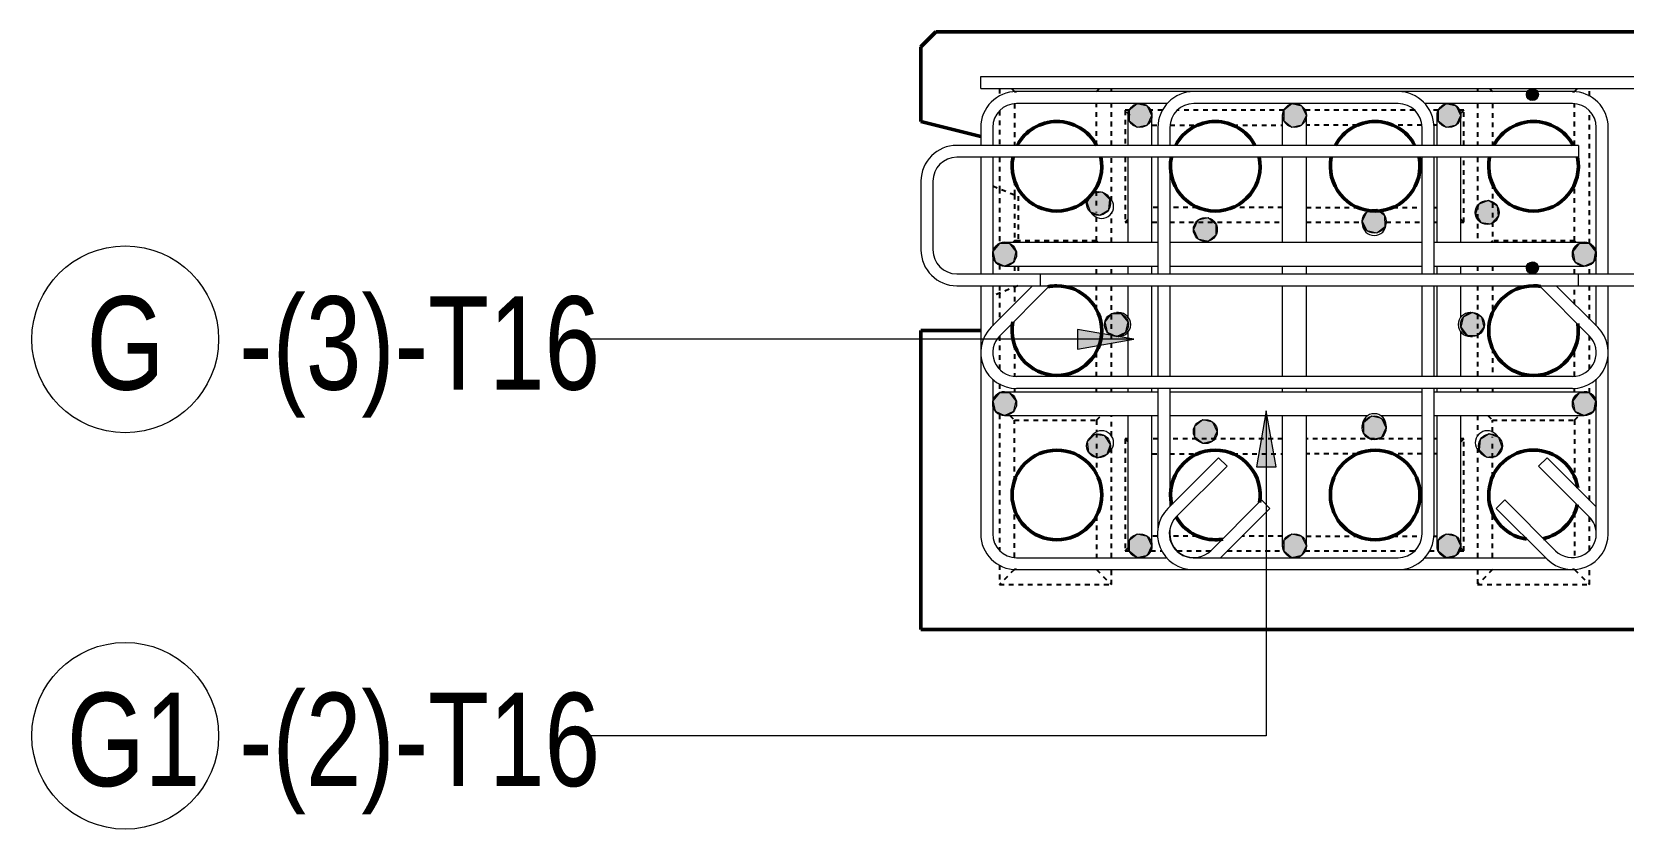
# Model space of a CAD drawing. Header units: millimetres. Extents: x -1209 to 17985, y -2296 to 18684.
# Drawn here: x 10879 to 11944, y 17602 to 18135 of the extents above; entities that cross this region are included whole.
import ezdxf

# ---------------------------------------------------------------- set-up
doc = ezdxf.new("R2010")
doc.units = ezdxf.units.MM
doc.linetypes.add('Dash', pattern=[6.36, 3.18, -3.18])
for name, color, linetype, lineweight in [('A-WALL', 113, 'Continuous', 25), ('A-WALL-HDLN', 110, 'Dash', 25), ('S-RBAR', 171, 'Continuous', 18), ('S-RBAR-IDEN', 171, 'Continuous', 9)]:
    doc.layers.add(name, color=color, linetype=linetype, lineweight=lineweight)
doc.styles.add('Nirmala UI Semilight_2', font='NirmalaS.ttf', dxfattribs={"width": 0.8, "height": 62.5})

# ---------------------------------------------------------------- blocks, each defined once
blk = doc.blocks.new('M_Rebar Tag_rfa Dimension - ARROW-793927-Elevation Top Copy 2')
at = {"layer": 'S-RBAR-IDEN'}
blk.add_circle((556.2, 17929.6), 62.5, dxfattribs=at)

msp = doc.modelspace()

# ---------------------------------------------------------------- hatches: boundary and pattern name
at = {"layer": 'S-RBAR'}
h = msp.add_hatch(color=256, dxfattribs=at)
edge = h.paths.add_edge_path()
edge.add_arc((11883.01778, 18093.4305), 4, 0, 360)
for points in [[(11881.78171, 18089.62628), (11886.25385, 18091.07936), (11886.25385, 18095.78164), (11881.78171, 18097.23473), (11879.01778, 18093.4305)], [(11618.55984, 18071.63108), (11625.32792, 18073.17585), (11628.34, 18079.4305), (11625.32792, 18085.68515), (11618.55984, 18087.22993), (11613.13225, 18082.90157), (11613.13225, 18075.95943)], [(11721.95984, 18071.63108), (11728.72792, 18073.17585), (11731.74, 18079.4305), (11728.72792, 18085.68515), (11721.95984, 18087.22993), (11716.53225, 18082.90157), (11716.53225, 18075.95943)], [(11825.35984, 18071.63108), (11832.12792, 18073.17585), (11835.14, 18079.4305), (11832.12792, 18085.68515), (11825.35984, 18087.22993), (11819.93225, 18082.90157), (11819.93225, 18075.95943)], [(11593.51326, 18012.61824), (11599.39134, 18016.31169), (11600.16861, 18023.21017), (11595.25977, 18028.11901), (11588.36129, 18027.34174), (11584.66784, 18021.46366), (11586.96069, 18014.91109)], [(11855.42259, 18006.91979), (11860.29153, 18012.18264), (11859.55415, 18018.72711), (11853.67607, 18022.42055), (11847.1235, 18020.12771), (11844.83066, 18013.57514), (11848.5241, 18007.69706)], [(11778.92017, 18000.80705), (11784.34775, 18005.1354), (11784.21597, 18012.18264), (11778.92017, 18016.4059), (11772.15209, 18014.86113), (11769.14, 18008.60647), (11772.15209, 18002.35182)], [(11665.87017, 17995.26553), (11671.29775, 17999.59388), (11671.29775, 18006.53602), (11665.87017, 18010.86437), (11659.10209, 18009.3196), (11656.09, 18003.06495), (11659.10209, 17996.8103)], [(11529.74, 17978.5565), (11535.99466, 17981.56858), (11537.53943, 17988.33667), (11533.21107, 17993.76425), (11526.26893, 17993.76425), (11521.94058, 17988.33667), (11523.48535, 17981.56858)], [(11917.74, 17978.5565), (11923.99466, 17981.56858), (11925.53943, 17988.33667), (11921.21107, 17993.76425), (11914.26893, 17993.76425), (11909.94058, 17988.33667), (11911.48535, 17981.56858)], [(11884.25385, 17973.62628), (11887.01778, 17977.4305), (11884.25385, 17981.23473), (11879.78171, 17979.78164), (11879.78171, 17975.07936)], [(11846.37207, 17932.23773), (11850.70042, 17937.66531), (11849.15565, 17944.4334), (11842.901, 17947.44548), (11836.64634, 17944.4334), (11835.10157, 17937.66531), (11839.42993, 17932.23773)], [(11604.57901, 17931.44548), (11610.83366, 17934.45756), (11612.37843, 17941.22565), (11608.05008, 17946.65323), (11601.10794, 17946.65323), (11596.77959, 17941.22565), (11598.32436, 17934.45756)], [(11529.74, 17878.5565), (11535.99466, 17881.56858), (11537.53943, 17888.33667), (11533.21107, 17893.76425), (11526.26893, 17893.76425), (11521.94058, 17888.33667), (11523.48535, 17881.56858)], [(11917.74, 17878.5565), (11923.99466, 17881.56858), (11925.53943, 17888.33667), (11921.21107, 17893.76425), (11914.26893, 17893.76425), (11909.94058, 17888.33667), (11911.48535, 17881.56858)], [(11662.30984, 17859.99663), (11669.07792, 17861.5414), (11672.09, 17867.79605), (11669.07792, 17874.05071), (11662.30984, 17875.59548), (11656.88225, 17871.26712), (11656.88225, 17864.32499)], [(11775.35984, 17862.48506), (11782.12792, 17864.02984), (11785.14, 17870.28449), (11782.12792, 17876.53914), (11775.35984, 17878.08391), (11769.93225, 17873.75556), (11769.93225, 17866.81342)], [(11591.72183, 17850.37332), (11598.2744, 17852.66617), (11600.56724, 17859.21874), (11596.8738, 17865.09681), (11589.97531, 17865.87409), (11585.06648, 17860.96525), (11585.84375, 17854.06676)], [(11852.22023, 17850.77195), (11859.11872, 17851.54923), (11862.81216, 17857.4273), (11860.51932, 17863.97987), (11853.96675, 17866.27272), (11848.08867, 17862.57928), (11847.3114, 17855.68079)], [(11618.55984, 17783.63108), (11625.32792, 17785.17585), (11628.34, 17791.4305), (11625.32792, 17797.68515), (11618.55984, 17799.22993), (11613.13225, 17794.90157), (11613.13225, 17787.95943), (11618.00599, 17784.07276)], [(11721.95984, 17783.63108), (11728.72792, 17785.17585), (11731.74, 17791.4305), (11728.72792, 17797.68515), (11721.95984, 17799.22993), (11716.53225, 17794.90157), (11716.53225, 17787.95943), (11721.40599, 17784.07276)], [(11825.35984, 17783.63108), (11832.12792, 17785.17585), (11835.14, 17791.4305), (11832.12792, 17797.68515), (11825.35984, 17799.22993), (11819.93225, 17794.90157), (11819.93225, 17787.95943), (11824.80599, 17784.07276)]]:
    msp.add_hatch(color=256, dxfattribs=at).paths.add_polyline_path(points)
h = msp.add_hatch(color=256, dxfattribs=at)
edge = h.paths.add_edge_path()
edge.add_arc((11620.34, 18079.4305), 8, 0, 360)
h = msp.add_hatch(color=256, dxfattribs=at)
edge = h.paths.add_edge_path()
edge.add_arc((11723.74, 18079.4305), 8, 0, 360)
h = msp.add_hatch(color=256, dxfattribs=at)
edge = h.paths.add_edge_path()
edge.add_arc((11827.14, 18079.4305), 8, 0, 360)
h = msp.add_hatch(color=256, dxfattribs=at)
edge = h.paths.add_edge_path()
edge.add_arc((11592.61754, 18020.56794), 8, 0, 360)
h = msp.add_hatch(color=256, dxfattribs=at)
edge = h.paths.add_edge_path()
edge.add_arc((11852.78035, 18014.47085), 8, 0, 360)
h = msp.add_hatch(color=256, dxfattribs=at)
edge = h.paths.add_edge_path()
edge.add_arc((11664.09, 18003.06495), 8, 0, 360)
h = msp.add_hatch(color=256, dxfattribs=at)
edge = h.paths.add_edge_path()
edge.add_arc((11777.14, 18008.60647), 8, 0, 360)
h = msp.add_hatch(color=256, dxfattribs=at)
edge = h.paths.add_edge_path()
edge.add_arc((11529.74, 17986.5565), 8, 0, 360)
h = msp.add_hatch(color=256, dxfattribs=at)
edge = h.paths.add_edge_path()
edge.add_arc((11917.74, 17986.5565), 8, 0, 360)
h = msp.add_hatch(color=256, dxfattribs=at)
edge = h.paths.add_edge_path()
edge.add_arc((11883.01778, 17977.4305), 4, 0, 360)
h = msp.add_hatch(color=256, dxfattribs=at)
edge = h.paths.add_edge_path()
edge.add_arc((11604.57901, 17939.44548), 8, 0, 360)
h = msp.add_hatch(color=256, dxfattribs=at)
edge = h.paths.add_edge_path()
edge.add_arc((11842.901, 17939.44548), 8, 0, 360)
h = msp.add_hatch(color=256, dxfattribs=at)
edge = h.paths.add_edge_path()
edge.add_arc((11529.74, 17886.5565), 8, 0, 360)
h = msp.add_hatch(color=256, dxfattribs=at)
edge = h.paths.add_edge_path()
edge.add_arc((11917.74, 17886.5565), 8, 0, 360)
h = msp.add_hatch(color=256, dxfattribs=at)
edge = h.paths.add_edge_path()
edge.add_arc((11664.09, 17867.79605), 8, 0, 360)
h = msp.add_hatch(color=256, dxfattribs=at)
edge = h.paths.add_edge_path()
edge.add_arc((11777.14, 17870.28449), 8, 0, 360)
h = msp.add_hatch(color=256, dxfattribs=at)
edge = h.paths.add_edge_path()
edge.add_arc((11592.61754, 17858.32302), 8, 0, 360)
h = msp.add_hatch(color=256, dxfattribs=at)
edge = h.paths.add_edge_path()
edge.add_arc((11854.86246, 17858.32302), 8, 0, 360)
h = msp.add_hatch(color=256, dxfattribs=at)
edge = h.paths.add_edge_path()
edge.add_arc((11620.34, 17791.4305), 8, 0, 360)
h = msp.add_hatch(color=256, dxfattribs=at)
edge = h.paths.add_edge_path()
edge.add_arc((11723.74, 17791.4305), 8, 0, 360)
h = msp.add_hatch(color=256, dxfattribs=at)
edge = h.paths.add_edge_path()
edge.add_arc((11827.14, 17791.4305), 8, 0, 360)
at = {"layer": 'S-RBAR-IDEN'}
for points in [[(11616.11599, 17929.60255), (11578.61599, 17936.21481), (11578.61599, 17922.99029)], [(11704.83506, 17881.73115), (11698.2228, 17844.23115), (11711.44733, 17844.23115)]]:
    msp.add_hatch(color=256, dxfattribs=at).paths.add_polyline_path(points)

# ---------------------------------------------------------------- linework, layer by layer
at = {"layer": 'A-WALL', "lineweight": 50}
for p, q in [((11483.74259, 18135.4305), (11473.74, 18125.42792)), ((12963.73742, 18135.4305), (11483.74259, 18135.4305)), ((11473.74, 18125.42792), (11473.74, 18075.4305)), ((11473.74, 18075.4305), (11513.74, 18065.4305)), ((11513.74, 17935.4305), (11473.74, 17935.4305)), ((11473.74, 17935.4305), (11473.74, 17735.4305)), ((11473.74, 17735.4305), (11973.74, 17735.4305))]:
    msp.add_line(p, q, dxfattribs=at)
for centre, start, end in [((11564.74, 18045.4305), 90, 151.82059822), ((11564.74, 18045.4305), 28.17940178, 90), ((11670.74, 18045.4305), 90, 151.82059822), ((11670.74, 18045.4305), 28.17940178, 90), ((11777.74, 18045.4305), 90, 151.82059822), ((11777.74, 18045.4305), 28.17940178, 90), ((11883.74, 18045.4305), 90, 151.82059822), ((11883.74, 18045.4305), 28.17940178, 90), ((11564.74, 18045.4305), 168.35015528, 270), ((11564.74, 18045.4305), 270, 11.64984472), ((11670.74, 18045.4305), 168.35015528, 270), ((11670.74, 18045.4305), 270, 11.64984472), ((11777.74, 18045.4305), 168.35015528, 270), ((11777.74, 18045.4305), 270, 11.64984472), ((11883.74, 18045.4305), 168.35015528, 270), ((11883.74, 18045.4305), 270, 11.64984472), ((11564.74, 17935.4305), 90, 101.3542659), ((11564.74, 17935.4305), 270, 90), ((11883.74, 17935.4305), 90, 270), ((11883.74, 17935.4305), 80.95277414, 90), ((11564.74, 17935.4305), 168.6457341, 270), ((11883.74, 17935.4305), 270, 9.04722586), ((11564.74, 17825.4305), 90, 270), ((11564.74, 17825.4305), 270, 90), ((11670.74, 17825.4305), 90, 192.18612296), ((11670.74, 17825.4305), 350.22093449, 90), ((11777.74, 17825.4305), 90, 270), ((11777.74, 17825.4305), 270, 90), ((11883.74, 17825.4305), 90, 260.90766571), ((11883.74, 17825.4305), 9.09233429, 90), ((11670.74, 17825.4305), 209.1858362, 270), ((11883.74, 17825.4305), 282.3576486, 347.6423514), ((11670.74, 17825.4305), 270, 279.77906551)]:
    msp.add_arc(centre, 30, start, end, dxfattribs=at)
at = {"layer": 'A-WALL-HDLN'}
for p, q in [((11526.24, 18097.4305), (11526.24, 18092.42222)), ((11534.24, 18097.4305), (11536.24, 18095.4305)), ((11591.24, 18095.4305), (11593.24, 18097.4305)), ((11601.24, 18095.4305), (11601.24, 18097.4305)), ((11846.24, 18097.4305), (11846.24, 18095.4305)), ((11854.24, 18097.4305), (11856.24, 18095.4305)), ((11911.24, 18095.4305), (11913.24, 18097.4305)), ((11921.24, 18092.42222), (11921.24, 18097.4305)), ((11536.24, 18095.4305), (11537.74, 18095.4305)), ((11536.24, 18087.23302), (11536.24, 18059.4305)), ((11591.24, 18059.49286), (11591.24, 18087.4305)), ((11601.24, 18059.4305), (11601.24, 18087.4305)), ((11846.24, 18087.4305), (11846.24, 18059.4305)), ((11856.24, 18087.4305), (11856.24, 18059.4305)), ((11909.74, 18095.4305), (11911.24, 18095.4305)), ((11911.24, 18059.4305), (11911.24, 18087.23302)), ((11526.24, 18082.50143), (11526.24, 18059.4305)), ((11610.34, 18082.9305), (11610.34, 18059.4305)), ((11613.20469, 18082.9305), (11610.34, 18082.9305)), ((11613.84, 18079.4305), (11610.34, 18082.9305)), ((11635.35966, 18082.9305), (11627.47531, 18082.9305)), ((11716.60469, 18082.9305), (11645.28045, 18082.9305)), ((11804.20495, 18082.9305), (11730.87531, 18082.9305)), ((11820.00469, 18082.9305), (11814.12573, 18082.9305)), ((11837.14, 18082.9305), (11834.27531, 18082.9305)), ((11837.14, 18082.9305), (11834.9655, 18080.756)), ((11837.14, 18059.4305), (11837.14, 18082.9305)), ((11921.24, 17993.69181), (11921.24, 18082.50143)), ((11628.34, 18072.9305), (11632.54886, 18072.9305)), ((11640.54886, 18072.9305), (11658.75042, 18072.9305)), ((11682.72958, 18072.9305), (11715.74, 18072.9305)), ((11765.75042, 18072.9305), (11731.74, 18072.9305)), ((11808.93654, 18072.9305), (11789.72958, 18072.9305)), ((11819.14, 18072.9305), (11816.93654, 18072.9305)), ((11526.24, 18051.4305), (11526.24, 18030.48059)), ((11601.24, 18022.18822), (11601.24, 18051.4305)), ((11610.34, 18051.4305), (11610.34, 18007.9305)), ((11837.14, 18007.9305), (11837.14, 18051.4305)), ((11846.24, 18051.4305), (11846.24, 17994.5565)), ((11521.74, 18032.2305), (11538.74, 18025.4305)), ((11536.24, 18035.98851), (11536.24, 18026.48059)), ((11856.24, 18033.44092), (11856.24, 17995.4305)), ((11911.24, 17995.4305), (11911.24, 18033.44092)), ((11526.24, 18030.38041), (11526.24, 17993.69181)), ((11536.24, 18026.38041), (11536.24, 17995.4305)), ((11538.74, 18025.4305), (11538.74, 17994.5565)), ((11591.24, 18019.1904), (11591.24, 18031.36814)), ((11591.24, 18014.51495), (11591.24, 18015.04677)), ((11591.24, 17995.4305), (11591.24, 18011.33381)), ((11601.24, 17994.5565), (11601.24, 18013.98037)), ((11632.35138, 18017.9305), (11628.34, 18017.9305)), ((11658.75042, 18017.9305), (11640.35138, 18017.9305)), ((11715.74, 18017.9305), (11682.72958, 18017.9305)), ((11731.74, 18017.9305), (11765.75042, 18017.9305)), ((11789.72958, 18017.9305), (11809.13402, 18017.9305)), ((11817.13402, 18017.9305), (11819.14, 18017.9305)), ((11610.34, 18007.9305), (11612.34, 18009.9305)), ((11610.34, 18007.9305), (11612.34, 18007.9305)), ((11628.34, 18007.9305), (11632.35138, 18007.9305)), ((11640.35138, 18007.9305), (11715.74, 18007.9305)), ((11731.74, 18007.9305), (11769.14, 18007.9305)), ((11785.14, 18007.9305), (11809.13402, 18007.9305)), ((11817.13402, 18007.9305), (11819.14, 18007.9305)), ((11835.14, 18009.9305), (11837.14, 18007.9305)), ((11835.14, 18007.9305), (11837.14, 18007.9305)), ((11536.24, 17995.4305), (11535.366, 17994.5565)), ((11538.69039, 17995.4305), (11536.24, 17995.4305)), ((11591.24, 17995.4305), (11538.78961, 17995.4305)), ((11592.114, 17994.5565), (11591.24, 17995.4305)), ((11856.24, 17995.4305), (11855.366, 17994.5565)), ((11911.24, 17995.4305), (11856.24, 17995.4305)), ((11912.114, 17994.5565), (11911.24, 17995.4305)), ((11526.24, 17979.42119), (11526.24, 17973.4305)), ((11921.24, 17973.4305), (11921.24, 17979.42119)), ((11536.24, 17978.5565), (11536.24, 17973.4305)), ((11538.74, 17978.5565), (11538.74, 17973.4305)), ((11591.24, 17973.4305), (11591.24, 17978.5565)), ((11601.24, 17973.4305), (11601.24, 17978.5565)), ((11846.24, 17978.5565), (11846.24, 17973.4305)), ((11856.24, 17978.5565), (11856.24, 17973.4305)), ((11911.24, 17973.4305), (11911.24, 17978.5565)), ((11538.74, 17965.4305), (11521.74, 17958.6305)), ((11526.24, 17965.4305), (11526.24, 17960.48059)), ((11526.24, 17960.38041), (11526.24, 17943.16578)), ((11536.24, 17965.4305), (11536.24, 17964.48059)), ((11536.24, 17964.38041), (11536.24, 17953.16578)), ((11591.24, 17949.49286), (11591.24, 17965.4305)), ((11601.24, 17904.72466), (11601.24, 17965.4305)), ((11846.24, 17965.4305), (11846.24, 17904.72466)), ((11856.24, 17965.4305), (11856.24, 17947.42008)), ((11911.24, 17953.16578), (11911.24, 17965.4305)), ((11921.24, 17943.16578), (11921.24, 17965.4305)), ((11526.24, 17931.79559), (11526.24, 17909.65373)), ((11536.24, 17925.98851), (11536.24, 17904.92214)), ((11921.24, 17909.65373), (11921.24, 17931.79559)), ((11591.24, 17904.72466), (11591.24, 17921.36814)), ((11856.24, 17923.44092), (11856.24, 17904.72466)), ((11911.24, 17904.92214), (11911.24, 17923.44092)), ((11526.24, 17899.73294), (11526.24, 17893.69181)), ((11536.24, 17896.92214), (11536.24, 17894.5565)), ((11591.24, 17894.5565), (11591.24, 17896.72466)), ((11601.24, 17894.5565), (11601.24, 17896.72466)), ((11846.24, 17896.72466), (11846.24, 17894.5565)), ((11856.24, 17896.72466), (11856.24, 17894.5565)), ((11911.24, 17894.5565), (11911.24, 17896.92214)), ((11921.24, 17893.69181), (11921.24, 17899.73294)), ((11526.24, 17879.42119), (11526.24, 17788.35957)), ((11533.114, 17878.5565), (11536.24, 17875.4305)), ((11536.24, 17834.87249), (11536.24, 17875.4305)), ((11536.24, 17875.4305), (11591.24, 17875.4305)), ((11591.24, 17875.4305), (11594.366, 17878.5565)), ((11591.24, 17875.4305), (11591.24, 17867.55715)), ((11601.24, 17864.91059), (11601.24, 17878.5565)), ((11846.24, 17878.5565), (11846.24, 17864.91059)), ((11853.114, 17878.5565), (11856.24, 17875.4305)), ((11856.24, 17867.55715), (11856.24, 17875.4305)), ((11856.24, 17875.4305), (11911.24, 17875.4305)), ((11911.24, 17875.4305), (11914.366, 17878.5565)), ((11911.24, 17875.4305), (11911.24, 17837.42008)), ((11921.24, 17821.87163), (11921.24, 17879.42119)), ((11591.24, 17866.62914), (11591.24, 17863.86478)), ((11610.34, 17862.9305), (11610.34, 17787.9305)), ((11612.34, 17862.9305), (11610.34, 17862.9305)), ((11612.34, 17860.9305), (11610.34, 17862.9305)), ((11632.35138, 17862.9305), (11628.34, 17862.9305)), ((11715.74, 17862.9305), (11640.35138, 17862.9305)), ((11809.13402, 17862.9305), (11731.74, 17862.9305)), ((11819.14, 17862.9305), (11817.13402, 17862.9305)), ((11837.14, 17862.9305), (11835.14, 17862.9305)), ((11837.14, 17862.9305), (11835.14, 17860.9305)), ((11837.14, 17787.9305), (11837.14, 17862.9305)), ((11856.24, 17863.84419), (11856.24, 17864.37601)), ((11591.24, 17859.70056), (11591.24, 17839.49286)), ((11601.24, 17783.4305), (11601.24, 17855.89967)), ((11628.34, 17852.9305), (11632.35138, 17852.9305)), ((11640.35138, 17852.9305), (11658.75042, 17852.9305)), ((11682.72958, 17852.9305), (11715.74, 17852.9305)), ((11765.75042, 17852.9305), (11731.74, 17852.9305)), ((11809.13402, 17852.9305), (11789.72958, 17852.9305)), ((11819.14, 17852.9305), (11817.13402, 17852.9305)), ((11846.24, 17856.70274), (11846.24, 17783.4305)), ((11856.24, 17837.42008), (11856.24, 17859.70056)), ((11536.24, 17783.62798), (11536.24, 17815.98851)), ((11591.24, 17811.36814), (11591.24, 17783.4305)), ((11856.24, 17783.4305), (11856.24, 17813.44092)), ((11911.24, 17813.44092), (11911.24, 17783.62798)), ((11921.24, 17788.35957), (11921.24, 17810.50143)), ((11632.14886, 17797.9305), (11628.34, 17797.9305)), ((11658.75042, 17797.9305), (11640.54886, 17797.9305)), ((11715.74, 17797.9305), (11688.79251, 17797.9305)), ((11731.74, 17797.9305), (11765.75042, 17797.9305)), ((11789.72958, 17797.9305), (11808.93654, 17797.9305)), ((11816.93654, 17797.9305), (11819.14, 17797.9305)), ((11610.34, 17787.9305), (11613.84, 17791.4305)), ((11610.34, 17787.9305), (11613.20469, 17787.9305)), ((11627.47531, 17787.9305), (11634.95966, 17787.9305)), ((11645.28045, 17787.9305), (11667.42231, 17787.9305)), ((11678.79251, 17787.9305), (11716.60469, 17787.9305)), ((11730.87531, 17787.9305), (11804.20495, 17787.9305)), ((11814.12573, 17787.9305), (11820.00469, 17787.9305)), ((11834.27531, 17787.9305), (11837.14, 17787.9305)), ((11834.9655, 17790.10501), (11837.14, 17787.9305)), ((11526.24, 17778.43879), (11526.24, 17765.4305)), ((11921.24, 17765.4305), (11921.24, 17778.43879)), ((11536.24, 17775.4305), (11526.24, 17765.4305)), ((11537.74, 17775.4305), (11536.24, 17775.4305)), ((11591.24, 17775.4305), (11601.24, 17765.4305)), ((11601.24, 17765.4305), (11601.24, 17775.4305)), ((11846.24, 17775.4305), (11846.24, 17765.4305)), ((11856.24, 17775.4305), (11846.24, 17765.4305)), ((11911.24, 17775.4305), (11909.74, 17775.4305)), ((11911.24, 17775.4305), (11921.24, 17765.4305)), ((11526.24, 17765.4305), (11601.24, 17765.4305)), ((11846.24, 17765.4305), (11921.24, 17765.4305))]:
    msp.add_line(p, q, dxfattribs=at)
at = {"layer": 'S-RBAR'}
for p, q in [((11513.74, 18105.4305), (12943.74, 18105.4305)), ((11513.74, 18097.4305), (11513.74, 18105.4305)), ((11513.74, 18097.4305), (12943.74, 18097.4305)), ((11881.78171, 18097.23473), (11879.01778, 18093.4305)), ((11886.25385, 18095.78164), (11881.78171, 18097.23473)), ((11656.35138, 18095.4305), (11537.74, 18095.4305)), ((11638.63608, 18087.4305), (11537.74, 18087.4305)), ((11618.55984, 18087.22993), (11613.13225, 18082.90157)), ((11625.32792, 18085.68515), (11618.55984, 18087.22993)), ((11628.34, 18079.4305), (11625.32792, 18085.68515)), ((11793.13402, 18095.4305), (11656.35138, 18095.4305)), ((11793.13402, 18087.4305), (11656.35138, 18087.4305)), ((11721.95984, 18087.22993), (11716.53225, 18082.90157)), ((11728.72792, 18085.68515), (11721.95984, 18087.22993)), ((11731.74, 18079.4305), (11728.72792, 18085.68515)), ((11909.74, 18095.4305), (11793.13402, 18095.4305)), ((11909.74, 18087.4305), (11810.84932, 18087.4305)), ((11825.35984, 18087.22993), (11819.93225, 18082.90157)), ((11832.12792, 18085.68515), (11825.35984, 18087.22993)), ((11835.14, 18079.4305), (11832.12792, 18085.68515)), ((11879.01778, 18093.4305), (11881.78171, 18089.62628)), ((11881.78171, 18089.62628), (11886.25385, 18091.07936)), ((11886.25385, 18091.07936), (11886.25385, 18095.78164)), ((11612.34, 18059.4305), (11612.34, 18079.4305)), ((11613.13225, 18082.90157), (11613.13225, 18075.95943)), ((11613.13225, 18075.95943), (11618.55984, 18071.63108)), ((11625.32792, 18073.17585), (11628.34, 18079.4305)), ((11628.34, 18059.4305), (11628.34, 18079.4305)), ((11715.74, 18059.4305), (11715.74, 18079.4305)), ((11716.53225, 18082.90157), (11716.53225, 18075.95943)), ((11716.53225, 18075.95943), (11721.95984, 18071.63108)), ((11728.72792, 18073.17585), (11731.74, 18079.4305)), ((11731.74, 18059.4305), (11731.74, 18079.4305)), ((11819.14, 18059.4305), (11819.14, 18079.4305)), ((11819.93225, 18082.90157), (11819.93225, 18075.95943)), ((11819.93225, 18075.95943), (11825.35984, 18071.63108)), ((11832.12792, 18073.17585), (11835.14, 18079.4305)), ((11835.14, 18059.4305), (11835.14, 18079.4305)), ((11513.74, 18071.4305), (11513.74, 18059.4305)), ((11521.74, 18071.4305), (11521.74, 18059.4305)), ((11618.55984, 18071.63108), (11625.32792, 18073.17585)), ((11632.35138, 18071.4305), (11632.35138, 18059.4305)), ((11640.35138, 18071.4305), (11640.35138, 18059.4305)), ((11721.95984, 18071.63108), (11728.72792, 18073.17585)), ((11809.13402, 18059.4305), (11809.13402, 18071.4305)), ((11817.13402, 18059.4305), (11817.13402, 18071.4305)), ((11825.35984, 18071.63108), (11832.12792, 18073.17585)), ((11925.74, 17973.4305), (11925.74, 18071.4305)), ((11933.74, 17973.4305), (11933.74, 18071.4305)), ((11913.74, 18059.4305), (11497.74, 18059.4305)), ((11913.74, 18059.4305), (11913.74, 18051.4305)), ((11913.74, 18051.4305), (11497.74, 18051.4305)), ((11513.74, 18051.4305), (11513.74, 17973.4305)), ((11521.74, 18051.4305), (11521.74, 17973.4305)), ((11612.34, 18039.4305), (11612.34, 18051.49948)), ((11628.34, 18039.4305), (11628.34, 18051.49948)), ((11632.35138, 18051.4305), (11632.35138, 17973.4305)), ((11640.35138, 18051.4305), (11640.35138, 17973.4305)), ((11715.74, 18039.4305), (11715.74, 18051.49948)), ((11731.74, 18039.4305), (11731.74, 18051.49948)), ((11809.13402, 17973.4305), (11809.13402, 18051.4305)), ((11817.13402, 17973.4305), (11817.13402, 18051.4305)), ((11819.14, 18039.4305), (11819.14, 18051.49948)), ((11835.14, 18039.4305), (11835.14, 18051.49948)), ((11473.74, 18035.4305), (11473.74, 17989.4305)), ((11481.74, 18035.4305), (11481.74, 17989.4305)), ((11612.34, 17994.5565), (11612.34, 18039.4305)), ((11628.34, 17994.5565), (11628.34, 18039.4305)), ((11715.74, 17994.5565), (11715.74, 18039.4305)), ((11731.74, 17994.5565), (11731.74, 18039.4305)), ((11819.14, 17994.5565), (11819.14, 18039.4305)), ((11835.14, 17994.5565), (11835.14, 18039.4305)), ((11588.36129, 18027.34174), (11584.66784, 18021.46366)), ((11595.25977, 18028.11901), (11588.36129, 18027.34174)), ((11600.16861, 18023.21017), (11595.25977, 18028.11901)), ((11600.14568, 18024.35351), (11598.2744, 18026.2248)), ((11599.39134, 18016.31169), (11600.16861, 18023.21017)), ((11600.14568, 18024.35351), (11600.35651, 18024.14269)), ((11853.67607, 18022.42055), (11847.1235, 18020.12771)), ((11859.55415, 18018.72711), (11853.67607, 18022.42055)), ((11584.66784, 18021.46366), (11586.96069, 18014.91109)), ((11588.83197, 18013.0398), (11586.96069, 18014.91109)), ((11586.96069, 18014.91109), (11593.51326, 18012.61824)), ((11588.83197, 18013.0398), (11589.0428, 18012.82898)), ((11593.51326, 18012.61824), (11599.39134, 18016.31169)), ((11772.15209, 18014.86113), (11769.14, 18008.60647)), ((11778.92017, 18016.4059), (11772.15209, 18014.86113)), ((11784.21597, 18012.18264), (11778.92017, 18016.4059)), ((11784.34775, 18005.1354), (11784.21597, 18012.18264)), ((11847.1235, 18020.12771), (11844.83066, 18013.57514)), ((11844.83066, 18013.57514), (11848.5241, 18007.69706)), ((11855.42259, 18006.91979), (11860.29153, 18012.18264)), ((11860.29153, 18012.18264), (11859.55415, 18018.72711)), ((11659.10209, 18009.3196), (11656.09, 18003.06495)), ((11656.09, 18003.06495), (11659.10209, 17996.8103)), ((11665.87017, 18010.86437), (11659.10209, 18009.3196)), ((11671.29775, 18006.53602), (11665.87017, 18010.86437)), ((11671.29775, 17999.59388), (11671.29775, 18006.53602)), ((11769.14, 18007.37808), (11769.14, 18008.60647)), ((11769.14, 18008.60647), (11772.15209, 18002.35182)), ((11769.14, 18007.37808), (11769.14, 18007.07993)), ((11772.15209, 18002.35182), (11778.92017, 18000.80705)), ((11778.92017, 18000.80705), (11784.34775, 18005.1354)), ((11785.14, 18007.37808), (11785.14, 18008.60647)), ((11785.14, 18007.37808), (11785.14, 18007.07993)), ((11848.5241, 18007.69706), (11855.42259, 18006.91979)), ((11526.26893, 17993.76425), (11521.94058, 17988.33667)), ((11533.21107, 17993.76425), (11526.26893, 17993.76425)), ((11529.74, 17994.5565), (11569.74, 17994.5565)), ((11537.53943, 17988.33667), (11533.21107, 17993.76425)), ((11569.74, 17994.5565), (11632.35138, 17994.5565)), ((11640.35138, 17994.5565), (11809.13402, 17994.5565)), ((11659.10209, 17996.8103), (11665.87017, 17995.26553)), ((11665.87017, 17995.26553), (11671.29775, 17999.59388)), ((11817.13402, 17994.5565), (11877.74, 17994.5565)), ((11877.74, 17994.5565), (11917.74, 17994.5565)), ((11914.26893, 17993.76425), (11909.94058, 17988.33667)), ((11921.21107, 17993.76425), (11914.26893, 17993.76425)), ((11925.53943, 17988.33667), (11921.21107, 17993.76425)), ((11521.94058, 17988.33667), (11523.48535, 17981.56858)), ((11523.48535, 17981.56858), (11529.74, 17978.5565)), ((11529.74, 17978.5565), (11535.99466, 17981.56858)), ((11535.99466, 17981.56858), (11537.53943, 17988.33667)), ((11884.25385, 17981.23473), (11879.78171, 17979.78164)), ((11879.78171, 17979.78164), (11879.78171, 17975.07936)), ((11887.01778, 17977.4305), (11884.25385, 17981.23473)), ((11909.94058, 17988.33667), (11911.48535, 17981.56858)), ((11911.48535, 17981.56858), (11917.74, 17978.5565)), ((11917.74, 17978.5565), (11923.99466, 17981.56858)), ((11923.99466, 17981.56858), (11925.53943, 17988.33667)), ((11497.74, 17973.4305), (11913.74, 17973.4305)), ((11529.74, 17978.5565), (11569.74, 17978.5565)), ((11553.74, 17973.4305), (12903.74, 17973.4305)), ((11553.74, 17965.4305), (11553.74, 17973.4305)), ((11569.74, 17978.5565), (11632.35138, 17978.5565)), ((11612.34, 17973.4305), (11612.34, 17978.5565)), ((11628.34, 17973.4305), (11628.34, 17978.5565)), ((11640.35138, 17978.5565), (11809.13402, 17978.5565)), ((11715.74, 17973.4305), (11715.74, 17978.5565)), ((11731.74, 17973.4305), (11731.74, 17978.5565)), ((11817.13402, 17978.5565), (11877.74, 17978.5565)), ((11819.14, 17973.4305), (11819.14, 17978.5565)), ((11835.14, 17973.4305), (11835.14, 17978.5565)), ((11877.74, 17978.5565), (11917.74, 17978.5565)), ((11879.78171, 17975.07936), (11884.25385, 17973.62628)), ((11884.25385, 17973.62628), (11887.01778, 17977.4305)), ((11913.74, 17965.4305), (11913.74, 17973.4305)), ((11497.74, 17965.4305), (11913.74, 17965.4305)), ((11513.74, 17965.4305), (11513.74, 17799.4305)), ((11520.76944, 17937.69522), (11548.50472, 17965.4305)), ((11521.74, 17965.4305), (11521.74, 17938.66578)), ((11526.4263, 17932.03837), (11559.81843, 17965.4305)), ((11553.74, 17965.4305), (12903.74, 17965.4305)), ((11612.34, 17944.35528), (11612.34, 17965.4305)), ((11628.34, 17904.72466), (11628.34, 17965.4305)), ((11632.35138, 17965.4305), (11632.35138, 17904.72466)), ((11640.35138, 17965.4305), (11640.35138, 17904.72466)), ((11715.74, 17904.72466), (11715.74, 17965.4305)), ((11731.74, 17904.72466), (11731.74, 17965.4305)), ((11809.13402, 17904.72466), (11809.13402, 17965.4305)), ((11817.13402, 17904.72466), (11817.13402, 17965.4305)), ((11819.14, 17904.72466), (11819.14, 17965.4305)), ((11835.14, 17944.35528), (11835.14, 17965.4305)), ((11887.66158, 17965.4305), (11921.05371, 17932.03837)), ((11898.97529, 17965.4305), (11926.71057, 17937.69522)), ((11925.74, 17938.66578), (11925.74, 17965.4305)), ((11933.74, 17799.4305), (11933.74, 17965.4305)), ((11605.81176, 17947.44548), (11604.57901, 17947.44548)), ((11605.81176, 17947.44548), (11606.10991, 17947.44548)), ((11842.901, 17947.44548), (11836.64634, 17944.4334)), ((11841.66825, 17947.44548), (11841.37009, 17947.44548)), ((11841.66825, 17947.44548), (11842.901, 17947.44548)), ((11849.15565, 17944.4334), (11842.901, 17947.44548)), ((11601.10794, 17946.65323), (11596.77959, 17941.22565)), ((11596.77959, 17941.22565), (11598.32436, 17934.45756)), ((11608.05008, 17946.65323), (11601.10794, 17946.65323)), ((11612.37843, 17941.22565), (11608.05008, 17946.65323)), ((11610.83366, 17934.45756), (11612.37843, 17941.22565)), ((11836.64634, 17944.4334), (11835.10157, 17937.66531)), ((11835.10157, 17937.66531), (11839.42993, 17932.23773)), ((11846.37207, 17932.23773), (11850.70042, 17937.66531)), ((11850.70042, 17937.66531), (11849.15565, 17944.4334)), ((11598.32436, 17934.45756), (11604.57901, 17931.44548)), ((11604.57901, 17931.44548), (11610.83366, 17934.45756)), ((11605.81176, 17931.44548), (11604.57901, 17931.44548)), ((11605.81176, 17931.44548), (11606.10991, 17931.44548)), ((11612.34, 17904.72466), (11612.34, 17934.53568)), ((11835.14, 17904.72466), (11835.14, 17934.53568)), ((11839.42993, 17932.23773), (11846.37207, 17932.23773)), ((11841.66825, 17931.44548), (11841.37009, 17931.44548)), ((11841.66825, 17931.44548), (11842.901, 17931.44548)), ((11909.74, 17904.72466), (11537.74, 17904.72466)), ((11521.74, 17903.00936), (11521.74, 17799.4305)), ((11526.26893, 17893.76425), (11521.94058, 17888.33667)), ((11533.21107, 17893.76425), (11526.26893, 17893.76425)), ((11529.74, 17894.5565), (11569.74, 17894.5565)), ((11537.53943, 17888.33667), (11533.21107, 17893.76425)), ((11909.74, 17896.72466), (11537.74, 17896.72466)), ((11569.74, 17894.5565), (11632.35138, 17894.5565)), ((11612.34, 17894.5565), (11612.34, 17896.72466)), ((11628.34, 17894.5565), (11628.34, 17896.72466)), ((11632.35138, 17896.72466), (11632.35138, 17802.4688)), ((11640.35138, 17896.72466), (11640.35138, 17817.77163)), ((11640.35138, 17894.5565), (11809.13402, 17894.5565)), ((11715.74, 17894.5565), (11715.74, 17896.72466)), ((11731.74, 17894.5565), (11731.74, 17896.72466)), ((11809.13402, 17799.4305), (11809.13402, 17896.72466)), ((11817.13402, 17799.4305), (11817.13402, 17896.72466)), ((11817.13402, 17894.5565), (11877.74, 17894.5565)), ((11819.14, 17894.5565), (11819.14, 17896.72466)), ((11835.14, 17894.5565), (11835.14, 17896.72466)), ((11877.74, 17894.5565), (11917.74, 17894.5565)), ((11914.26893, 17893.76425), (11909.94058, 17888.33667)), ((11921.21107, 17893.76425), (11914.26893, 17893.76425)), ((11925.53943, 17888.33667), (11921.21107, 17893.76425)), ((11925.74, 17799.4305), (11925.74, 17903.00936)), ((11521.94058, 17888.33667), (11523.48535, 17881.56858)), ((11535.99466, 17881.56858), (11537.53943, 17888.33667)), ((11909.94058, 17888.33667), (11911.48535, 17881.56858)), ((11923.99466, 17881.56858), (11925.53943, 17888.33667)), ((11523.48535, 17881.56858), (11529.74, 17878.5565)), ((11529.74, 17878.5565), (11535.99466, 17881.56858)), ((11529.74, 17878.5565), (11569.74, 17878.5565)), ((11569.74, 17878.5565), (11632.35138, 17878.5565)), ((11612.34, 17831.4305), (11612.34, 17878.5565)), ((11628.34, 17831.4305), (11628.34, 17878.5565)), ((11640.35138, 17878.5565), (11772.95727, 17878.5565)), ((11662.30984, 17875.59548), (11656.88225, 17871.26712)), ((11669.07792, 17874.05071), (11662.30984, 17875.59548)), ((11672.09, 17867.79605), (11669.07792, 17874.05071)), ((11715.74, 17831.4305), (11715.74, 17878.5565)), ((11731.74, 17831.4305), (11731.74, 17878.5565)), ((11775.35984, 17878.08391), (11769.93225, 17873.75556)), ((11769.93225, 17873.75556), (11769.93225, 17866.81342)), ((11782.12792, 17876.53914), (11775.35984, 17878.08391)), ((11781.32274, 17878.5565), (11809.13402, 17878.5565)), ((11785.14, 17870.28449), (11782.12792, 17876.53914)), ((11817.13402, 17878.5565), (11877.74, 17878.5565)), ((11819.14, 17831.4305), (11819.14, 17878.5565)), ((11835.14, 17831.4305), (11835.14, 17878.5565)), ((11877.74, 17878.5565), (11917.74, 17878.5565)), ((11911.48535, 17881.56858), (11917.74, 17878.5565)), ((11917.74, 17878.5565), (11923.99466, 17881.56858)), ((11589.97531, 17865.87409), (11585.06648, 17860.96525)), ((11588.83197, 17865.85116), (11586.96069, 17863.97987)), ((11588.83197, 17865.85116), (11589.0428, 17866.06198)), ((11596.8738, 17865.09681), (11589.97531, 17865.87409)), ((11600.56724, 17859.21874), (11596.8738, 17865.09681)), ((11656.88225, 17871.26712), (11656.88225, 17864.32499)), ((11656.88225, 17864.32499), (11662.30984, 17859.99663)), ((11669.07792, 17861.5414), (11672.09, 17867.79605)), ((11769.14, 17871.51288), (11769.14, 17871.81103)), ((11769.14, 17871.51288), (11769.14, 17870.28449)), ((11769.93225, 17866.81342), (11775.35984, 17862.48506)), ((11775.35984, 17862.48506), (11782.12792, 17864.02984)), ((11782.12792, 17864.02984), (11785.14, 17870.28449)), ((11785.14, 17871.51288), (11785.14, 17871.81103)), ((11785.14, 17871.51288), (11785.14, 17870.28449)), ((11848.08867, 17862.57928), (11847.3114, 17855.68079)), ((11853.96675, 17866.27272), (11848.08867, 17862.57928)), ((11860.51932, 17863.97987), (11853.96675, 17866.27272)), ((11858.64803, 17865.85116), (11858.43721, 17866.06198)), ((11858.64803, 17865.85116), (11860.51932, 17863.97987)), ((11862.81216, 17857.4273), (11860.51932, 17863.97987)), ((11585.06648, 17860.96525), (11585.84375, 17854.06676)), ((11585.84375, 17854.06676), (11591.72183, 17850.37332)), ((11591.72183, 17850.37332), (11598.2744, 17852.66617)), ((11598.2744, 17852.66617), (11600.56724, 17859.21874)), ((11600.14568, 17854.53745), (11598.2744, 17852.66617)), ((11600.14568, 17854.53745), (11600.35651, 17854.74828)), ((11662.30984, 17859.99663), (11669.07792, 17861.5414)), ((11847.33433, 17854.53745), (11847.1235, 17854.74828)), ((11847.3114, 17855.68079), (11852.22023, 17850.77195)), ((11847.33433, 17854.53745), (11849.20561, 17852.66617)), ((11852.22023, 17850.77195), (11859.11872, 17851.54923)), ((11859.11872, 17851.54923), (11862.81216, 17857.4273)), ((11672.92194, 17850.34219), (11638.98082, 17816.40106)), ((11678.5788, 17844.68534), (11644.63767, 17810.74421)), ((11672.92194, 17850.34219), (11678.5788, 17844.68534)), ((11892.76944, 17850.34219), (11887.11259, 17844.68534)), ((11921.05371, 17810.74421), (11887.11259, 17844.68534)), ((11925.74, 17817.37163), (11892.76944, 17850.34219)), ((11612.34, 17791.4305), (11612.34, 17831.4305)), ((11628.34, 17791.4305), (11628.34, 17831.4305)), ((11715.74, 17791.4305), (11715.74, 17831.4305)), ((11731.74, 17791.4305), (11731.74, 17831.4305)), ((11819.14, 17791.4305), (11819.14, 17831.4305)), ((11835.14, 17791.4305), (11835.14, 17831.4305)), ((11667.66509, 17788.11679), (11701.60621, 17822.05792)), ((11707.26307, 17816.40106), (11701.60621, 17822.05792)), ((11858.82832, 17816.40106), (11864.48517, 17822.05792)), ((11864.48517, 17822.05792), (11898.4263, 17788.11679)), ((11674.29251, 17783.4305), (11707.26307, 17816.40106)), ((11858.82832, 17816.40106), (11892.76944, 17782.45994)), ((11618.55984, 17799.22993), (11613.13225, 17794.90157)), ((11625.32792, 17797.68515), (11618.55984, 17799.22993)), ((11640.35138, 17802.4688), (11640.35138, 17799.4305)), ((11721.95984, 17799.22993), (11716.53225, 17794.90157)), ((11728.72792, 17797.68515), (11721.95984, 17799.22993)), ((11825.35984, 17799.22993), (11819.93225, 17794.90157)), ((11832.12792, 17797.68515), (11825.35984, 17799.22993)), ((11613.13225, 17794.90157), (11613.13225, 17787.95943)), ((11613.13225, 17787.95943), (11618.00599, 17784.07276)), ((11628.34, 17791.4305), (11625.32792, 17797.68515)), ((11625.32792, 17785.17585), (11628.34, 17791.4305)), ((11716.53225, 17794.90157), (11716.53225, 17787.95943)), ((11716.53225, 17787.95943), (11721.40599, 17784.07276)), ((11731.74, 17791.4305), (11728.72792, 17797.68515)), ((11728.72792, 17785.17585), (11731.74, 17791.4305)), ((11819.93225, 17794.90157), (11819.93225, 17787.95943)), ((11819.93225, 17787.95943), (11824.80599, 17784.07276)), ((11835.14, 17791.4305), (11832.12792, 17797.68515)), ((11832.12792, 17785.17585), (11835.14, 17791.4305)), ((11537.74, 17783.4305), (11638.23608, 17783.4305)), ((11618.00599, 17784.07276), (11618.55984, 17783.63108)), ((11618.55984, 17783.63108), (11625.32792, 17785.17585)), ((11655.95138, 17783.4305), (11793.13402, 17783.4305)), ((11721.40599, 17784.07276), (11721.95984, 17783.63108)), ((11721.95984, 17783.63108), (11728.72792, 17785.17585)), ((11810.84932, 17783.4305), (11891.79888, 17783.4305)), ((11824.80599, 17784.07276), (11825.35984, 17783.63108)), ((11825.35984, 17783.63108), (11832.12792, 17785.17585)), ((11537.74, 17775.4305), (11655.95138, 17775.4305)), ((11655.95138, 17775.4305), (11793.13402, 17775.4305)), ((11793.13402, 17775.4305), (11909.74, 17775.4305))]:
    msp.add_line(p, q, dxfattribs=at)
for centre, radius in [((11883.01778, 18093.4305), 4), ((11620.34, 18079.4305), 8), ((11723.74, 18079.4305), 8), ((11827.14, 18079.4305), 8), ((11592.61754, 18020.56794), 8), ((11852.78035, 18014.47085), 8), ((11664.09, 18003.06495), 8), ((11777.14, 18008.60647), 8), ((11529.74, 17986.5565), 8), ((11917.74, 17986.5565), 8), ((11883.01778, 17977.4305), 4), ((11604.57901, 17939.44548), 8), ((11842.901, 17939.44548), 8), ((11529.74, 17886.5565), 8), ((11917.74, 17886.5565), 8), ((11664.09, 17867.79605), 8), ((11777.14, 17870.28449), 8), ((11592.61754, 17858.32302), 8), ((11854.86246, 17858.32302), 8), ((11620.34, 17791.4305), 8), ((11723.74, 17791.4305), 8), ((11827.14, 17791.4305), 8)]:
    msp.add_circle(centre, radius, dxfattribs=at)
for centre, radius, start, end in [((11537.74, 18071.4305), 24, 90, 180), ((11537.74, 18071.4305), 16, 90, 180), ((11620.34, 18079.4305), 8, 0, 180), ((11656.35138, 18071.4305), 24, 90, 180), ((11656.35138, 18071.4305), 16, 90, 180), ((11723.74, 18079.4305), 8, 0, 180), ((11793.13402, 18071.4305), 24, 0, 90), ((11793.13402, 18071.4305), 16, 0, 90), ((11827.14, 18079.4305), 8, 0, 180), ((11909.74, 18071.4305), 24, 0, 90), ((11909.74, 18071.4305), 16, 0, 90), ((11497.74, 18035.4305), 24, 90, 180), ((11497.74, 18035.4305), 16, 90, 180), ((11594.69965, 18018.48583), 8, 225, 45), ((11777.14, 18007.07993), 8, 180, 0), ((11529.74, 17986.5565), 8, 90, 270), ((11917.74, 17986.5565), 8, 270, 90), ((11497.74, 17989.4305), 24, 180, 270), ((11497.74, 17989.4305), 16, 180, 270), ((11606.10991, 17939.44548), 8, 270, 90), ((11841.37009, 17939.44548), 8, 90, 270), ((11537.74, 17920.72466), 24, 135, 270), ((11909.74, 17920.72466), 24, 270, 45), ((11537.74, 17920.72466), 16, 135, 270), ((11909.74, 17920.72466), 16, 270, 45), ((11529.74, 17886.5565), 8, 90, 270), ((11917.74, 17886.5565), 8, 270, 90), ((11777.14, 17871.81103), 8, 0, 180), ((11594.69965, 17860.40513), 8, 315, 135), ((11852.78035, 17860.40513), 8, 45, 225), ((11655.95138, 17799.4305), 24, 135, 270), ((11655.95138, 17799.4305), 16, 135, 270), ((11909.74, 17799.4305), 16, 0, 45), ((11537.74, 17799.4305), 24, 180, 270), ((11537.74, 17799.4305), 16, 180, 270), ((11656.35138, 17799.4305), 16, 180, 315), ((11793.13402, 17799.4305), 16, 270, 0), ((11793.13402, 17799.4305), 24, 270, 360), ((11909.74, 17799.4305), 24, 225, 0), ((11909.74, 17799.4305), 16, 225, 0), ((11620.34, 17791.4305), 8, 180, 0), ((11723.74, 17791.4305), 8, 180, 0), ((11827.14, 17791.4305), 8, 180, 360)]:
    msp.add_arc(centre, radius, start, end, dxfattribs=at)
at = {"layer": 'S-RBAR-IDEN'}
for p, q in [((11616.11599, 17929.60255), (11250.31719, 17929.60255)), ((11616.11599, 17929.60255), (11578.61599, 17936.21481)), ((11578.61599, 17936.21481), (11578.61599, 17922.99029)), ((11578.61599, 17922.99029), (11616.11599, 17929.60255)), ((11704.83506, 17881.73115), (11698.2228, 17844.23115)), ((11711.44733, 17844.23115), (11704.83506, 17881.73115)), ((11704.83506, 17881.73115), (11704.83506, 17664.20293)), ((11698.2228, 17844.23115), (11711.44733, 17844.23115)), ((11704.83506, 17664.20293), (11250.31719, 17664.20293))]:
    msp.add_line(p, q, dxfattribs=at)

# ---------------------------------------------------------------- block references
for p in [(10384.93617, 0), (10384.93617, -265.39961)]:
    msp.add_blockref('M_Rebar Tag_rfa Dimension - ARROW-793927-Elevation Top Copy 2', p, dxfattribs=at)

# ---------------------------------------------------------------- texts
at = {"layer": 'S-RBAR-IDEN', "char_height": 62.5, "attachment_point": 1, "style": 'Nirmala UI Semilight_2'}
for s, insert, width in [('G', (10915.35437, 17958.40374), 57.7215), ('-(3)-T16', (11017.51719, 17958.40374), 280.590625), ('G1', (10902.15437, 17693.00412), 89.789), ('-(2)-T16', (11017.51719, 17693.00412), 280.590625)]:
    msp.add_mtext(s, dxfattribs=dict(at, insert=insert, width=width))

doc.saveas('drawing.dxf')
